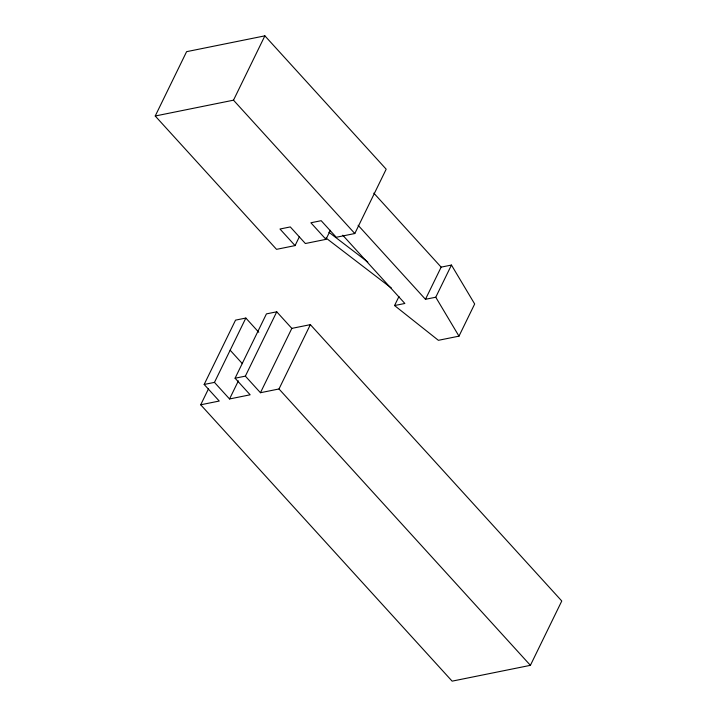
<?xml version="1.0" encoding="UTF-8"?>
<svg xmlns="http://www.w3.org/2000/svg" width="717" height="717" viewBox="0 0 717 717"><rect width="100%" height="100%" fill="white"/><g stroke="black" fill="none" stroke-linecap="round" stroke-linejoin="round"><path stroke-width="1.08" d="M299.482 236.547L295.063 245.599L276.529 249.346L155.222 116.002L186.599 51.669L264.878 35.85L386.185 169.194L354.807 233.527L336.264 237.273L321.18 220.693L310.882 222.772L325.966 239.353L330.376 230.309M155.222 116.002L233.5 100.183L264.878 35.85M204.166 384.464L214.464 382.385L229.548 398.966L250.152 394.798L235.068 378.217L245.366 376.138L260.45 392.719L291.828 328.386L310.362 324.64L561.778 600.998L530.401 665.331L452.122 681.15L200.706 404.791L219.25 401.045L204.166 384.464L235.543 320.132L245.841 318.052L258.774 332.267M200.706 404.791L208.477 388.865M214.464 382.385L245.841 318.052M235.068 378.217L266.437 313.885L276.744 311.805L291.828 328.386M229.548 398.966L238.376 380.87M245.366 376.138L276.744 311.805M260.45 392.719L278.994 388.972L310.362 324.64M358.115 225.281L425.459 299.303L441.152 267.136L451.45 265.057L474.672 303.99L458.979 336.156L438.383 340.315L394.556 305.55L398.975 296.506M425.459 299.303L435.757 297.223L451.45 265.057M325.966 239.353L305.37 243.52L290.286 226.93L279.98 229.019L295.063 245.599M394.556 305.55L404.863 303.47L342.753 235.203M328.843 232.209L367.857 262.081M325.921 237.954L391.536 288.189M373.808 193.115L441.152 267.136M233.5 100.183L354.807 233.527M278.994 388.972L530.401 665.331M230.157 350.219L242.364 363.644M435.757 297.223L458.979 336.156"/></g></svg>
